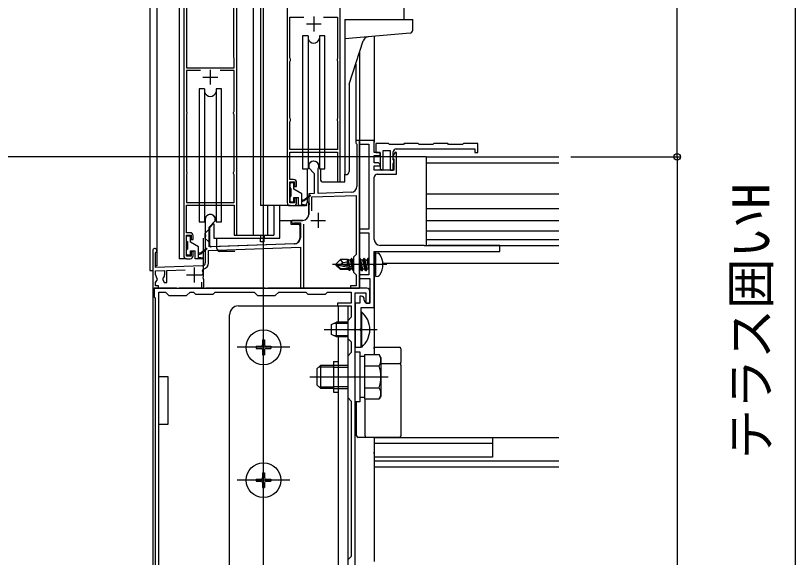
# Model space of a CAD drawing. Units: millimetres, scale not verified. Extents: x -875 to 875, y -1318 to 1308.
# Drawn here: x 76.1 to 340, y -903.7 to -720.1 of the extents above; entities that cross this region are included whole.
import ezdxf
from ezdxf.enums import TextEntityAlignment as Align

# ---------------------------------------------------------------- set-up
doc = ezdxf.new("R2010")
doc.units = ezdxf.units.MM
doc.header["$LTSCALE"] = 8
for name, color, linetype in [('0-2_YKK_11', 7, 'Continuous'), ('0-3_YKK_11E', 7, 'Continuous'), ('0-4_YKK_12', 2, 'Continuous'), ('0-5_YKK_13', 4, 'Continuous'), ('0-6_YKK_D', 6, 'Continuous')]:
    doc.layers.add(name, color=color, linetype=linetype)
doc.styles.add('ＭＳ ゴシック', font='')
doc.styles.get('ＭＳ ゴシック').set_extended_font_data('MS Gothic')

msp = doc.modelspace()

# ---------------------------------------------------------------- linework, layer by layer
at = {"layer": '0-2_YKK_11'}
for p, q in [((197.5, -796), (197.5, -774.9)), ((194.1, -816.5), (194.1, -816.2))]:
    msp.add_line(p, q, dxfattribs=at)
for points in [[(198.5, -773.9), (205, -773.9), (205, -766.57), (204.555, -766.451), (203.8, -767.759), (203.8, -768.3), (203.98, -768.575), (204.1, -768.758), (204.1, -772.5), (197.5, -772.5), (197.5, -771), (199.376, -771), (199.536, -770.612), (198.924, -770), (197.5, -770), (197.5, -767.5), (199.5, -767.5), (199.5, -766.5), (197.5, -766.5), (197.5, -762.5), (192.5, -762.5), (192.5, -763.7), (195.7, -763.7), (195.7, -792.5), (192.5, -792.5), (192.5, -793.7), (195.7, -793.7), (195.7, -808), (192.5, -808), (192.5, -809.2), (196, -809.2), (196, -817.5), (195.1, -817.5)], [(204.9, -765.3), (231.5, -765.3), (231.5, -766.5), (232.5, -766.5), (232.5, -763.5), (227.65, -763.5), (227.35, -763.8), (222.65, -763.8), (222.35, -763.5), (217.65, -763.5), (217.35, -763.8), (212.65, -763.8), (212.35, -763.5), (207.65, -763.5), (207.35, -763.8), (202.65, -763.8), (202.35, -763.5), (198, -763.5), (198, -766.5), (199.5, -766.5), (199.5, -771.924), (200.13, -772.554), (200.5, -772.4), (200.5, -765.8), (202.9, -765.8), (202.9, -772.5), (203.9, -772.5), (203.9, -770.346), (204.1, -770), (204.1, -769.4), (203.98, -769.16), (203.9, -769), (203.9, -766.3)], [(197.5, -800), (240, -800), (240, -798), (215.671, -798), (215.479, -798.143), (214.521, -798.143), (214.329, -798), (199.5, -798)], [(193.1, -815.2), (192.6, -815.2), (192.6, -817.5), (191, -817.5), (191, -832.5), (193, -832.5), (193, -826.958), (192.88, -826.775), (192.88, -826.225), (193, -826.042), (193, -819), (197.5, -819), (197.5, -804.958), (197.38, -804.775), (197.38, -804.225), (197.5, -804.042), (197.5, -800)], [(195, -812.5), (161.458, -812.5), (161.275, -812.62), (160.725, -812.62), (160.542, -812.5), (140.458, -812.5), (140.275, -812.62), (139.725, -812.62), (139.542, -812.5), (131.458, -812.5), (131.275, -812.62), (130.725, -812.62), (130.542, -812.5), (123, -812.5), (123, -815.5), (123.3, -815.8)], [(124.6, -950.357), (124.6, -813.8), (126.8, -813.8), (128, -815), (134, -815), (135.2, -813.8), (136.3, -813.8), (137, -814.5), (143, -814.5), (143.7, -813.8), (156.8, -813.8), (158, -815), (164, -815), (165.2, -813.8), (174.3, -813.8), (175, -814.5), (181, -814.5), (181.7, -813.8), (189.7, -813.8), (189.7, -817.5), (185, -817.5), (185, -818.5), (189.7, -818.5), (189.7, -822.3), (188.5, -823.5), (188.5, -829.5), (189.7, -830.7), (189.7, -834.3), (188.5, -835.5), (188.5, -849.5), (189.7, -850.7), (189.7, -903.3), (188.5, -904.5)], [(191, -907.042), (191, -842.958), (190.88, -842.775), (190.88, -842.225), (191, -842.042), (191, -826.958), (190.88, -826.775), (190.88, -826.225), (191, -826.042), (191, -814), (194.6, -814), (194.6, -817.5), (196, -817.5), (196, -813.5)], [(123.3, -815.8), (123.3, -949.2), (123, -949.5), (123, -957.5), (124.5, -957.5), (124.5, -952.6), (124.868, -952.446), (130, -957.5), (155.5, -957.5), (155.5, -956.5)]]:
    msp.add_lwpolyline(points, dxfattribs=at)
for centre, radius, start, end in [((204.9, -766.3), 1, 90.00001, 179.99999), ((198.5, -774.9), 1, 90.00001, 179.99999), ((199.5, -796), 2, 180.00001, 269.99999), ((195, -813.5), 1, 0.00001, 89.99999), ((193.1, -816.2), 1, 0.00001, 89.99999), ((195.1, -816.5), 1, 180.00001, 269.99999)]:
    msp.add_arc(centre, radius, start, end, dxfattribs=at)
at = {"layer": '0-3_YKK_11E'}
for p, q in [((133, -693.3), (133, -801.5)), ((168, -693.3), (168, -783.5)), ((174.5, -723), (179.5, -723)), ((177, -720.5), (177, -725.5)), ((142, -738.5), (142, -743.5)), ((139.5, -741), (144.5, -741)), ((169, -784.5), (170.2, -784.5)), ((178.5, -787), (178.5, -792)), ((173.3, -789.5), (170, -789.5)), ((176, -789.5), (181, -789.5)), ((134, -802.5), (135.2, -802.5)), ((136.5, -805.5), (136.5, -810.5)), ((139.357, -806.558), (139.647, -805.984)), ((134, -808), (139, -808))]:
    msp.add_line(p, q, dxfattribs=at)
for points in [[(135.2, -793.7), (133.9, -793.7), (133.9, -784.4), (150.1, -784.4), (150.1, -794.5), (151, -794.5), (151, -693.3)], [(170.2, -775.7), (168.9, -775.7), (168.9, -766.4), (185.1, -766.4), (185.1, -776.5), (186, -776.5), (186, -693.3)], [(180.317, -720.7), (185.1, -720.7), (185.1, -734.5), (185, -734.724), (184.9, -734.948), (184.9, -735.353), (185, -735.577), (185.1, -735.8), (185.1, -754.8), (185, -755.024), (184.9, -755.248), (184.9, -755.653), (185, -755.877), (185.1, -756.1), (185.1, -765.5), (168.9, -765.5), (168.9, -756.1), (169, -755.877), (169.1, -755.653), (169.1, -755.248), (169, -755.024), (168.9, -754.8), (168.9, -735.8), (169, -735.577), (169.1, -735.353), (169.1, -734.948), (169, -734.724), (168.9, -734.5), (168.9, -720.7), (173.684, -720.7)], [(138.684, -738.7), (133.9, -738.7), (133.9, -752.5), (134, -752.724), (134.1, -752.947), (134.1, -753.353), (134, -753.576), (133.9, -753.8), (133.9, -772.8), (134, -773.024), (134.1, -773.247), (134.1, -773.653), (134, -773.876), (133.9, -774.1), (133.9, -783.5), (150.1, -783.5), (150.1, -774.1), (150, -773.876), (149.9, -773.653), (149.9, -773.247), (150, -773.024), (150.1, -772.8), (150.1, -753.8), (150, -753.576), (149.9, -753.353), (149.9, -752.947), (150, -752.724), (150.1, -752.5), (150.1, -738.7), (145.317, -738.7)], [(176.4, -786.327), (176.4, -781.562), (191.4, -781.038), (191.4, -801.1), (190.5, -802), (190.5, -807), (191.4, -807.9), (191.4, -811.7), (189.5, -811.7), (189.5, -812.5), (192.5, -812.5), (192.5, -762.5), (191.2, -762.5), (191.2, -763.3), (191.4, -763.5), (191.6, -763.7), (191.6, -777.999)], [(175.3, -771.2), (175.3, -771.7), (177.2, -773.6), (177.2, -780.434), (175.3, -780.5), (175.3, -783.542), (175.42, -783.725), (175.42, -784.275), (175.3, -784.458), (175.3, -787.5)], [(189.669, -779.998), (178.5, -780.388), (178.5, -772.072), (178.53, -771.941)], [(171.2, -783.5), (171.2, -782), (170.5, -782), (170.5, -783.6), (168.9, -783.6), (168.9, -776.5), (170.5, -776.5), (170.5, -778), (171.2, -778), (171.2, -776.7)], [(140.3, -789.2), (140.3, -794.242), (140.42, -794.425), (140.42, -794.975), (140.3, -795.158), (140.3, -803.913)], [(141.4, -803.913), (141.4, -799.662), (172.5, -798.576), (172.5, -812.5), (173.6, -812.5), (173.6, -790.847)], [(170.569, -797.443), (141.6, -798.455), (141.6, -791.8), (143.7, -789.7), (143.7, -789.2)], [(170.242, -790.437), (170.387, -790.4), (172.5, -790.4), (172.5, -795.444)], [(136.2, -801.5), (136.2, -800), (135.5, -800), (135.5, -801.6), (133.9, -801.6), (133.9, -794.5), (135.5, -794.5), (135.5, -796), (136.2, -796), (136.2, -794.7)], [(122.5, -799.7), (122.5, -812.5), (124.5, -812.5), (124.5, -811.7), (123.5, -811.7), (123.5, -810.598), (124.112, -809.537), (124.044, -809.156)], [(139.335, -804.912), (123.4, -805.469), (123.4, -800.566), (123.55, -800.306)], [(123.5, -808), (123.5, -806.566), (126.5, -806.461), (126.5, -808)], [(125.956, -809.156), (125.887, -809.537), (126.443, -810.5), (127.3, -810.5), (127.3, -806.433), (133.484, -806.217)], [(139, -810.4), (139, -812.5), (139.8, -812.5), (139.8, -809.6), (139.662, -809.348), (139.539, -809.001)]]:
    msp.add_lwpolyline(points, dxfattribs=at)
msp.add_lwpolyline([(150, -734.5), (150, -714.3), (150.05, -714.134), (150.1, -713.968), (150.1, -701.9), (133.9, -701.9), (133.9, -715.834), (133.95, -716), (134, -716.166), (134, -732.5), (133.95, -732.666), (133.9, -732.832), (133.9, -737.8), (150.1, -737.8), (150.1, -734.832), (150.05, -734.666)], close=True, dxfattribs=at)
for centre, radius, start, end in [((177, -771.2), 1.7, 334.15808, 179.99998), ((170.2, -776.7), 1, 0.00001, 89.99999), ((189.6, -777.999), 2, 272.00001, 0.00003), ((169, -783.5), 1, 180.00001, 269.99999), ((170.2, -783.5), 1, 270.00001, 359.99999), ((142, -789.2), 1.7, 359.99999, 180.00001), ((173.3, -787.5), 2, 270.00001, 359.99999), ((170, -790), 0.5, 90.00004, 298.95505), ((135.2, -794.7), 1, 0.00001, 89.99999), ((170.5, -795.444), 2, 271.99998, 360), ((123.2, -799.7), 0.7, 300, 179.99999), ((134, -801.5), 1, 180.00001, 269.99999), ((135.2, -801.5), 1, 270.00001, 359.99999), ((139.3, -803.913), 1, 271.99998, 360), ((139.3, -803.913), 2.1, 279.53204, 0.00001), ((136.5, -808), 3.2, 341.76571, 26.77567), ((125, -808), 1.5, 180.00002, 230.40593), ((125, -808), 1.5, 309.59409, 360)]:
    msp.add_arc(centre, radius, start, end, dxfattribs=at)
at = {"layer": '0-4_YKK_12'}
for p, q in [((160, -1119), (160, -419.688)), ((121.5, -670.5), (121.5, -806.5)), ((123.9, -670.5), (123.9, -804.9)), ((131.5, -670.5), (131.5, -802.5)), ((156.5, -670.5), (156.5, -794.5)), ((159, -670.5), (159, -784.5)), ((207.5, -671), (207.5, -721.5)), ((197.5, -727.126), (197.5, -762.788)), ((197.5, -727.126), (197.5, -763)), ((192.5, -732.565), (192.5, -812.5)), ((191.2, -736.566), (191.2, -762.5)), ((192.5, -762.5), (191.2, -762.5)), ((215, -768), (-47.437, -768)), ((187.5, -776.5), (187.5, -773.866)), ((185.3, -776.5), (187.5, -776.5)), ((169, -784.5), (159, -784.5)), ((161.389, -784.5), (161.389, -794.5)), ((163.5, -784.5), (163.5, -794.5)), ((150.3, -794.5), (163.5, -794.5)), ((159, -794.5), (159, -795.5)), ((159, -796.8), (159, -795.5)), ((160.2, -796.8), (159, -796.8)), ((160.2, -794.5), (160.2, -795.5)), ((160.2, -796.8), (160.2, -795.5)), ((197.5, -800.3), (197.5, -834.994)), ((134, -802.5), (131.5, -802.5)), ((201.7, -804.5), (183.39, -804.5)), ((200.381, -804), (260, -804)), ((121.5, -806.5), (122.5, -806.5)), ((123.9, -804.9), (123.4, -804.9)), ((122.5, -812.2), (122.5, -957.5)), ((122.5, -812.5), (192.5, -812.5)), ((122.5, -812.5), (122.5, -1005.5)), ((180.5, -826.5), (198.5, -826.5)), ((168.9, -832.5), (151.1, -832.5)), ((175.7, -842.5), (202.2, -842.5)), ((197.5, -863), (197.5, -904.994)), ((197.5, -863), (260, -863)), ((197.5, -863), (197.5, -873)), ((197.5, -865), (237.512, -865)), ((237.5, -863), (237.5, -869.7)), ((237.5, -869.7), (197.5, -869.7)), ((197.5, -871), (260, -871)), ((197.5, -873), (260, -873)), ((168.9, -877.5), (151.1, -877.5))]:
    msp.add_line(p, q, dxfattribs=at)
msp.add_lwpolyline([(124.6, -858.5), (127.7, -858.5), (127.7, -842.5), (124.6, -842.5)], dxfattribs=at)
at = {"layer": '0-5_YKK_13'}
for p, q in [((187.5, -721.5), (187.5, -774)), ((187.5, -721.5), (210.5, -721.5)), ((210.5, -725.072), (210.5, -721.5)), ((175.064, -727), (173.25, -727)), ((175.064, -727), (175.064, -772)), ((178.937, -727), (178.937, -772)), ((209.587, -726.068), (187.5, -728)), ((189, -743.335), (193.763, -728.676)), ((189, -743.335), (189, -773)), ((140.064, -745), (138.25, -745)), ((140.064, -745), (140.064, -790)), ((143.937, -745), (143.937, -790)), ((215, -768), (260, -768)), ((215, -768), (215, -798)), ((215, -770), (260, -770)), ((174.75, -772), (174.75, -783.5)), ((178.937, -772), (180.75, -772)), ((179.25, -772), (179.25, -775.5)), ((187.5, -774), (188, -774)), ((169, -778.4), (169, -777)), ((169.3, -776.7), (170, -776.7)), ((170.3, -778.942), (170.3, -777)), ((180.25, -776.5), (185.3, -776.5)), ((169.3, -778.7), (169.3, -781.3)), ((173, -780.5), (170.3, -778.942)), ((173, -784.5), (173, -780.5)), ((175.735, -781.024), (173.9, -782.5)), ((215, -780.5), (260, -780.5)), ((169, -783), (169, -781.6)), ((170, -783.3), (169.3, -783.3)), ((170.3, -783), (170.3, -781.8)), ((170.3, -781.8), (171.9, -781.8)), ((171.9, -784.5), (171.9, -781.8)), ((173, -782.5), (173.9, -782.5)), ((173, -783.1), (173.9, -782.8)), ((175.865, -781.176), (173.9, -782.8)), ((174.147, -782.673), (174, -782.5)), ((175.3, -783.5), (174.75, -783.5)), ((175.3, -787.5), (175.3, -783.5)), ((165.5, -795.5), (165.5, -784.5)), ((170.5, -784.5), (173.75, -784.5)), ((174.55, -784.5), (171.9, -784.5)), ((173, -784), (174.566, -784.201)), ((215, -785.5), (260, -785.5)), ((141.8, -791.9), (143, -790.7)), ((143.937, -790), (145.75, -790)), ((165.5, -789.5), (173.3, -789.5)), ((169.2, -789.5), (169.2, -790.8)), ((169.2, -790.8), (171.8, -790.8)), ((172.3, -791.3), (172.3, -795.503)), ((215, -789.5), (260, -789.5)), ((141.8, -792.8), (141.3, -792.8)), ((141.8, -797.982), (141.8, -791.9)), ((215, -793), (260, -793)), ((134, -796.4), (134, -795)), ((134.3, -794.7), (135, -794.7)), ((134.3, -796.7), (134.3, -799.3)), ((135.3, -796.941), (135.3, -795)), ((139.749, -806.999), (139.749, -795.499)), ((141.3, -796.6), (141.8, -796.6)), ((143.2, -795.5), (165.5, -795.5)), ((144.249, -798.999), (144.249, -795.499)), ((215, -796), (260, -796)), ((138, -798.5), (135.3, -796.941)), ((138, -802.5), (138, -798.5)), ((140.735, -799.024), (138.9, -800.5)), ((140.865, -799.175), (138.9, -800.8)), ((170.37, -797.502), (142.318, -798.482)), ((215, -798), (260, -798)), ((134, -801), (134, -799.6)), ((135, -801.3), (134.3, -801.3)), ((135.3, -801), (135.3, -799.8)), ((135.3, -799.8), (136.9, -799.8)), ((136.9, -802.5), (136.9, -799.8)), ((138, -800.5), (138.9, -800.5)), ((138, -801.1), (138.9, -800.8)), ((138, -802), (139.566, -802.201)), ((139.147, -800.672), (139, -800.5)), ((150.3, -799.999), (145.249, -799.999)), ((198, -800.5), (197.5, -800.588)), ((197.5, -808.412), (197.5, -800.588)), ((198, -800.5), (198.802, -800.641)), ((198, -808.5), (198, -800.5)), ((139.55, -802.5), (136.9, -802.5)), ((184.5, -804.35), (186.05, -802.8)), ((184.5, -804.35), (184.5, -804.65)), ((186.006, -804.5), (184.5, -804.35)), ((186.006, -804.5), (184.5, -804.5)), ((184.924, -804.65), (184.5, -804.65)), ((184.5, -804.65), (186.05, -806.2)), ((186.174, -805.9), (184.924, -804.65)), ((190.123, -805.832), (184.924, -804.65)), ((188.471, -802.8), (186.05, -802.8)), ((186.851, -803.755), (186.05, -802.8)), ((188.4, -805.044), (188.4, -802.8)), ((188.724, -805.118), (188.4, -803.452)), ((188.471, -802.8), (188.565, -802.6)), ((188.565, -802.6), (188.768, -802.95)), ((188.99, -805.178), (188.565, -802.6)), ((189.432, -802.95), (188.768, -802.95)), ((189.286, -805.246), (188.768, -802.95)), ((189.75, -802.4), (189.432, -802.95)), ((189.987, -805.405), (189.432, -802.95)), ((190.45, -806.6), (189.75, -802.4)), ((189.85, -802.4), (189.75, -802.4)), ((189.85, -802.4), (190.5, -806.298)), ((189.85, -802.4), (190.168, -802.95)), ((190.5, -804.421), (190.168, -802.95)), ((190.5, -802.95), (190.168, -802.95)), ((192.55, -802.4), (192.499, -802.488)), ((193.25, -806.6), (192.55, -802.4)), ((192.65, -802.4), (192.55, -802.4)), ((192.65, -802.4), (193.35, -806.6)), ((192.65, -802.4), (192.968, -802.95)), ((193.668, -806.05), (192.968, -802.95)), ((193.632, -802.95), (192.968, -802.95)), ((193.95, -802.4), (193.632, -802.95)), ((194.65, -806.6), (193.95, -802.4)), ((194.05, -802.4), (193.95, -802.4)), ((194.05, -802.4), (194.75, -806.6)), ((194.05, -802.4), (194.368, -802.95)), ((195.068, -806.05), (194.368, -802.95)), ((195.032, -802.95), (194.368, -802.95)), ((195.35, -802.4), (195.032, -802.95)), ((195.7, -805.906), (195.032, -802.95)), ((195.7, -804.5), (195.35, -802.4)), ((195.45, -802.4), (195.35, -802.4)), ((195.45, -802.4), (195.7, -802.833)), ((195.45, -802.4), (195.7, -803.9)), ((186.05, -806.2), (186.174, -805.9)), ((188.819, -806.2), (186.05, -806.2)), ((189.952, -805.9), (186.174, -805.9)), ((188.4, -806.2), (188.4, -805.9)), ((188.992, -806.5), (188.876, -805.9)), ((189.208, -806.5), (188.992, -806.5)), ((189.208, -806.5), (189.109, -805.9)), ((189.208, -806.5), (189.468, -806.05)), ((189.468, -806.05), (189.433, -805.897)), ((190.132, -806.05), (189.468, -806.05)), ((190.5, -806.6), (190.45, -806.6)), ((192.932, -806.05), (192.499, -806.05)), ((193.35, -806.6), (193.25, -806.6)), ((193.35, -806.6), (193.668, -806.05)), ((194.332, -806.05), (193.668, -806.05)), ((194.75, -806.6), (194.65, -806.6)), ((194.75, -806.6), (195.068, -806.05)), ((195.7, -806.05), (195.068, -806.05)), ((135.499, -807.999), (138.749, -807.999)), ((198, -808.5), (197.5, -808.412)), ((198, -808.5), (198.802, -808.359)), ((151.5, -818.5), (188.5, -818.5)), ((185.3, -818.5), (185.3, -824)), ((188.5, -818.5), (188.5, -824)), ((193, -820.6), (193, -832.4)), ((193.248, -820.6), (193, -820.6)), ((193.248, -832.4), (193.248, -820.6)), ((148.5, -933.5), (148.5, -821.5)), ((183, -824.8), (184.7, -824)), ((183, -828.2), (183, -824.8)), ((188.5, -824.433), (183.78, -824.433)), ((188.5, -824), (184.7, -824)), ((184.7, -829), (184.7, -824)), ((184.7, -829), (183, -828.2)), ((188.5, -828.567), (183.78, -828.567)), ((159.65, -830), (160.35, -830)), ((159.65, -830), (159.65, -831.65)), ((160.35, -830), (160.35, -831.65)), ((188.5, -829), (184.7, -829)), ((185.3, -829), (185.3, -936.5)), ((188.5, -829), (188.5, -936.5)), ((157.5, -832.15), (157.5, -832.85)), ((157.5, -832.15), (159.15, -832.15)), ((157.5, -832.85), (159.15, -832.85)), ((159.65, -833.35), (159.65, -835)), ((160.35, -833.35), (160.35, -835)), ((160.85, -832.15), (162.5, -832.15)), ((160.85, -832.85), (162.5, -832.85)), ((162.5, -832.15), (162.5, -832.85)), ((193.248, -832.4), (193, -832.4)), ((197.5, -832.5), (206, -832.5)), ((197.5, -833), (197.5, -832.5)), ((197.5, -833), (197.5, -834.994)), ((206.5, -833), (206.5, -837.5)), ((159.65, -835), (160.35, -835)), ((192.6, -835.45), (194.2, -835.45)), ((194.2, -834.994), (194.2, -850.006)), ((194.2, -834.994), (199.119, -834.994)), ((199.7, -836), (199.119, -834.994)), ((199.7, -836), (199.7, -849)), ((178.2, -839.7), (179.4, -838.5)), ((178.752, -839.148), (183.7, -839.148)), ((179.4, -838.5), (183.7, -838.5)), ((179.4, -846.5), (179.4, -838.5)), ((183.7, -837.3), (183.7, -847.7)), ((183.7, -837.3), (185.3, -837.3)), ((183.7, -838.5), (188.5, -838.5)), ((194.2, -838.5), (194.2, -846.5)), ((194.2, -838.747), (199.119, -838.747)), ((199.7, -838), (206, -838)), ((206.5, -838.5), (206.5, -837.5)), ((206.5, -838.5), (206.5, -862.5)), ((178.2, -845.3), (178.2, -839.7)), ((183.7, -839.25), (188.5, -839.25)), ((178.2, -845.3), (179.4, -846.5)), ((178.752, -845.852), (183.7, -845.852)), ((183.7, -846.5), (179.4, -846.5)), ((183.7, -845.75), (188.5, -845.75)), ((183.7, -846.5), (188.5, -846.5)), ((194.2, -846.253), (199.119, -846.253)), ((183.7, -847.7), (185.3, -847.7)), ((194.2, -849.55), (192.6, -849.55)), ((199.7, -849), (199.119, -850.006)), ((191.5, -862.5), (191.5, -851)), ((194.2, -850.006), (199.119, -850.006)), ((194.354, -862.5), (194.354, -850.006)), ((206.5, -863), (206.5, -862.5)), ((194.707, -863), (192, -863)), ((206, -863), (194.707, -863)), ((197.5, -868.5), (197.5, -868)), ((159.65, -875), (160.35, -875)), ((159.65, -875), (159.65, -876.65)), ((160.35, -875), (160.35, -876.65)), ((157.5, -877.15), (157.5, -877.85)), ((157.5, -877.15), (159.15, -877.15)), ((157.5, -877.85), (159.15, -877.85)), ((159.65, -878.35), (159.65, -880)), ((160.35, -878.35), (160.35, -880)), ((160.85, -877.15), (162.5, -877.15)), ((160.85, -877.85), (162.5, -877.85)), ((162.5, -877.15), (162.5, -877.85)), ((159.65, -880), (160.35, -880))]:
    msp.add_line(p, q, dxfattribs=at)
for points in [[(173.25, -727), (173.25, -772), (175.064, -772)], [(180.75, -772), (180.75, -727), (178.937, -727)], [(138.25, -745), (138.25, -790), (140.064, -790)], [(145.75, -790), (145.75, -745), (143.937, -745)], [(143, -790.7), (143.2, -790.7), (143.2, -795.5)], [(141.3, -796.6), (140.3, -795.6), (140.3, -793.8), (141.3, -792.8)], [(190.007, -805.41), (186.006, -804.5), (186.851, -803.755), (188.4, -803.6)], [(193.25, -806.6), (192.932, -806.05), (192.499, -804.132)], [(194.65, -806.6), (194.332, -806.05), (193.632, -802.95)], [(188.992, -806.5), (188.732, -806.05), (188.699, -805.9)], [(190.45, -806.6), (190.132, -806.05), (190.089, -805.858)]]:
    msp.add_lwpolyline(points, dxfattribs=at)
msp.add_lwpolyline([(191, -851), (191, -834), (192.6, -834), (192.6, -851)], close=True, dxfattribs=at)
for centre in [(160, -832.5), (160, -877.5)]:
    msp.add_circle(centre, 5.9, dxfattribs=at)
for centre, radius, start, end in [((209.5, -725.072), 1, 275, 0), ((177, -727.5), 2, 194.47751, 345.52249), ((195.665, -729.294), 2, 95, 162), ((142, -745.5), 2, 194.47751, 345.52249), ((177, -771.5), 2, 14.47751, 165.52249), ((188, -773), 1, 270, 0), ((180.25, -775.5), 1, 180, 270), ((169.3, -777), 0.3, 90, 180), ((169.3, -778.4), 0.3, 180, 270), ((170, -777), 0.3, 0, 90), ((175.8, -781.1), 0.1, 311.05449, 130.39464), ((169.3, -781.6), 0.3, 90, 180), ((169.3, -783), 0.3, 180, 270), ((170, -783), 0.3, 270, 0), ((173.75, -783.5), 1, 270, 0), ((174.55, -784.35), 0.15, 268.97416, 83.26973), ((142, -789.5), 2, 14.47751, 165.52249), ((173.3, -787.5), 2, 270, 0), ((171.8, -791.3), 0.5, 0, 90), ((134.3, -795), 0.3, 90, 180), ((134.3, -796.4), 0.3, 180, 270), ((135, -795), 0.3, 0, 90), ((170.3, -795.503), 2, 272, 0), ((134.3, -799.6), 0.3, 90, 180), ((140.8, -799.1), 0.1, 311.05449, 130.39464), ((142.3, -797.982), 0.5, 180, 272), ((145.249, -798.999), 1, 180.00002, 270), ((134.3, -801), 0.3, 180, 270), ((135, -801), 0.3, 270, 0), ((139.55, -802.35), 0.15, 268.97416, 83.26973), ((198.646, -801.528), 0.9, 32.05588, 80), ((193.9, -804.5), 6.5, 327.94412, 32.05588), ((138.749, -806.999), 1, 270, 0), ((189.952, -805.652), 0.248, 270, 77.19096), ((198.646, -807.472), 0.9, 280, 327.94412), ((151.5, -821.5), 3, 90, 180), ((188.3, -826.5), 7.7, 309.98312, 50.01688), ((159.15, -831.65), 0.5, 270, 0), ((159.15, -833.35), 0.5, 0, 90), ((160.85, -831.65), 0.5, 180, 270), ((160.85, -833.35), 0.5, 90, 180), ((206, -833), 0.5, 0, 90), ((196.377, -836.871), 3.323, 325.61575, 34.38425), ((187.28, -842.5), 12.419, 342.41205, 17.58795), ((206, -838.5), 0.5, 0, 90), ((196.377, -848.129), 3.323, 325.61575, 34.38425), ((192, -862.5), 0.5, 180, 270), ((194.795, -862.562), 0.446, 171.95055, 258.57821), ((206, -862.5), 0.5, 270, 0), ((159.15, -876.65), 0.5, 270, 0), ((159.15, -878.35), 0.5, 0, 90), ((160.85, -876.65), 0.5, 180, 270), ((160.85, -878.35), 0.5, 90, 180)]:
    msp.add_arc(centre, radius, start, end, dxfattribs=at)
at = {"layer": '0-6_YKK_D'}
for p, q in [((300, -768), (300, -495.798)), ((340, -1100.5), (340, -513.298)), ((264, -768), (301, -768)), ((264, -768), (301, -768)), ((300, -768), (300, -1118))]:
    msp.add_line(p, q, dxfattribs=at)
msp.add_circle((300, -768), 1.075, dxfattribs=at)
msp.add_circle((300, -768), 1.075, dxfattribs=at)

# ---------------------------------------------------------------- texts
at = {"layer": '0-6_YKK_D', "style": 'ＭＳ ゴシック'}
msp.add_text('テラス囲いH', height=12.46, rotation=90, dxfattribs=at).set_placement((334.875, -870.456), align=Align.BOTTOM_LEFT)

doc.saveas('drawing.dxf')
